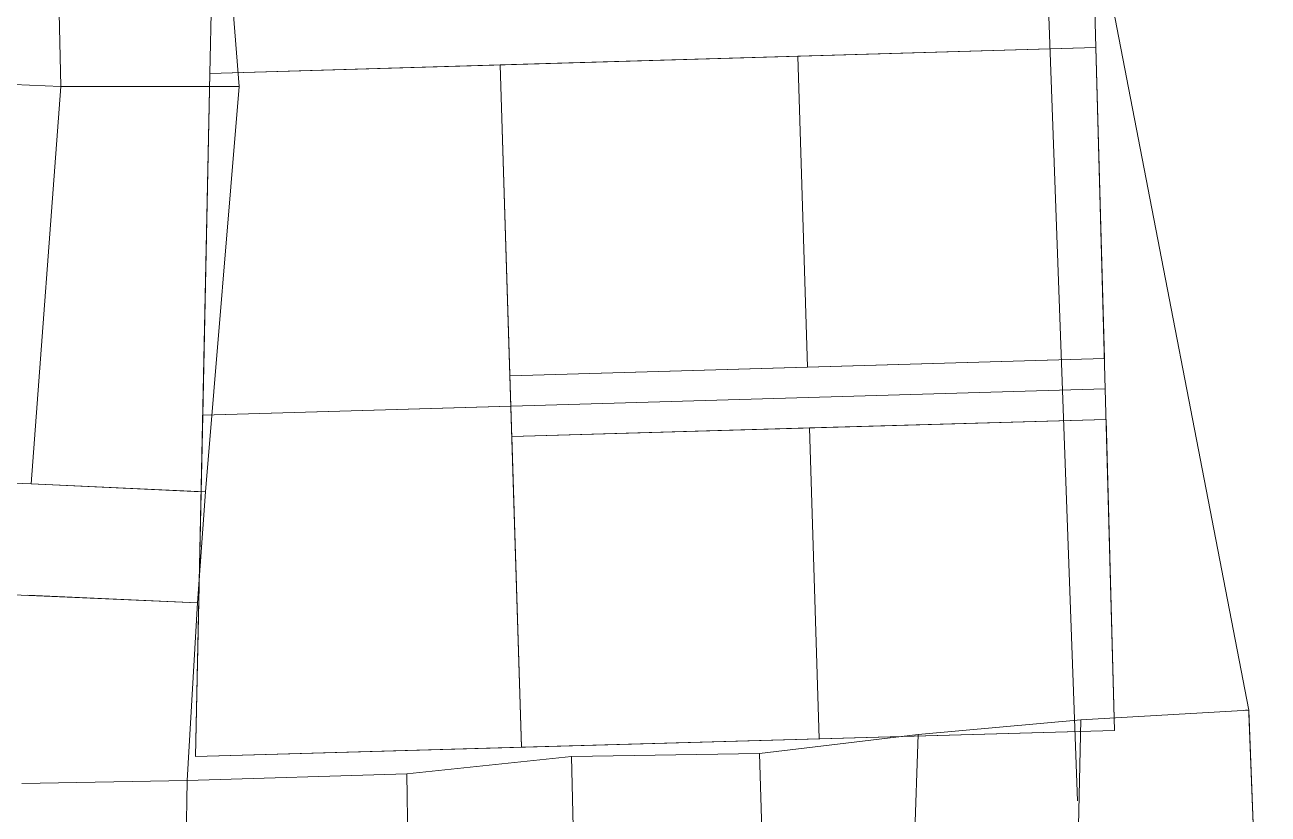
# Model space of a CAD drawing. Header units: millimetres. Extents: x 1956 to 626126, y 2654 to 1331070.
# Drawn here: x 625171.1 to 625238.4, y 1329821.3 to 1329864.1 of the extents above; entities that cross this region are included whole.
import ezdxf

# ---------------------------------------------------------------- set-up
doc = ezdxf.new("R2010")
doc.units = ezdxf.units.MM

msp = doc.modelspace()

# ---------------------------------------------------------------- linework, layer by layer
at = {"color": 1, "lineweight": 0}
for p, q in [((625182.705, 1329860.731), (625180.803, 1329884.651)), ((625173.047, 1329860.746), (625172.626, 1329879.843)), ((625229.17, 1329869.496), (625237.38, 1329826.966)), ((625228.923, 1329869.051), (625229.1, 1329862.854)), ((625228.1, 1329822.059), (625226.405, 1329868.555)), ((625228.1, 1329822.059), (625226.405, 1329868.555)), ((625181.121, 1329861.441), (625181.244, 1329867.24)), ((625181.121, 1329861.441), (625229.1, 1329862.854)), ((625229.1, 1329862.854), (625181.121, 1329861.441)), ((625181.121, 1329861.441), (625229.1, 1329862.854)), ((625229.1, 1329862.854), (625212.957, 1329862.378)), ((625212.957, 1329862.378), (625229.1, 1329862.854)), ((625212.957, 1329862.378), (625229.1, 1329862.854)), ((625229.1, 1329862.854), (625230.113, 1329825.868)), ((625229.1, 1329862.854), (625229.561, 1329846.01)), ((625229.1, 1329862.854), (625230.113, 1329825.868)), ((625229.1, 1329862.854), (625229.561, 1329846.01)), ((625196.844, 1329861.904), (625212.957, 1329862.378)), ((625196.844, 1329861.904), (625212.957, 1329862.378)), ((625213.481, 1329845.544), (625212.957, 1329862.378)), ((625212.957, 1329862.378), (625213.481, 1329845.544)), ((625212.957, 1329862.378), (625213.481, 1329845.544)), ((625213.481, 1329845.544), (625212.957, 1329862.378)), ((625180.333, 1329824.45), (625181.121, 1329861.441)), ((625180.333, 1329824.45), (625181.121, 1329861.441)), ((625180.727, 1329842.946), (625181.121, 1329861.441)), ((625181.121, 1329861.441), (625196.844, 1329861.904)), ((625196.844, 1329861.904), (625197.367, 1329845.069)), ((625197.367, 1329845.077), (625196.844, 1329861.904)), ((625196.844, 1329861.904), (625197.419, 1329843.429)), ((625197.367, 1329845.077), (625196.844, 1329861.904)), ((625173.047, 1329860.746), (625162.65, 1329861.19)), ((625173.047, 1329860.746), (625171.443, 1329839.217)), ((625173.047, 1329860.746), (625182.705, 1329860.731)), ((625182.705, 1329860.731), (625180.874, 1329838.781)), ((625229.561, 1329846.01), (625197.367, 1329845.077)), ((625229.561, 1329846.01), (625213.481, 1329845.544)), ((625229.561, 1329846.01), (625213.481, 1329845.544)), ((625213.481, 1329845.544), (625197.367, 1329845.077)), ((625213.481, 1329845.544), (625197.367, 1329845.077)), ((625180.727, 1329842.946), (625229.606, 1329844.361)), ((625197.419, 1329843.429), (625180.727, 1329842.946)), ((625180.727, 1329842.946), (625197.419, 1329843.429)), ((625197.419, 1329843.429), (625197.993, 1329824.953)), ((625180.333, 1329824.45), (625180.727, 1329842.946)), ((625197.47, 1329841.781), (625229.652, 1329842.71)), ((625213.583, 1329842.246), (625229.652, 1329842.71)), ((625229.652, 1329842.71), (625230.113, 1329825.868)), ((625197.47, 1329841.781), (625213.583, 1329842.246)), ((625197.993, 1329824.953), (625197.47, 1329841.781)), ((625214.107, 1329825.413), (625213.583, 1329842.246)), ((625213.583, 1329842.246), (625214.107, 1329825.412)), ((625171.443, 1329839.217), (625161.601, 1329839.67)), ((625180.874, 1329838.781), (625171.443, 1329839.217)), ((625180.453, 1329832.767), (625180.874, 1329838.781)), ((625161.708, 1329833.607), (625180.453, 1329832.767)), ((625179.893, 1329823.15), (625180.453, 1329832.767)), ((625237.38, 1329826.966), (625228.288, 1329826.441)), ((625237.38, 1329826.966), (625238.432, 1329799.933)), ((625219.48, 1329825.651), (625228.288, 1329826.441)), ((625227.711, 1329801.465), (625228.288, 1329826.441)), ((625230.113, 1329825.868), (625180.333, 1329824.45)), ((625230.113, 1329825.868), (625180.333, 1329824.45)), ((625210.875, 1329824.613), (625219.48, 1329825.651)), ((625230.113, 1329825.868), (625214.107, 1329825.413)), ((625218.663, 1329802.759), (625219.48, 1329825.651)), ((625197.993, 1329824.953), (625180.333, 1329824.45)), ((625214.107, 1329825.412), (625197.993, 1329824.953)), ((625191.789, 1329823.51), (625200.709, 1329824.445)), ((625210.875, 1329824.613), (625200.709, 1329824.445)), ((625201.157, 1329805.262), (625200.709, 1329824.445)), ((625211.564, 1329803.774), (625210.875, 1329824.613)), ((625179.893, 1329823.15), (625170.931, 1329822.99)), ((625179.893, 1329823.15), (625179.608, 1329806.917)), ((625191.789, 1329823.51), (625179.893, 1329823.15)), ((625191.789, 1329823.51), (625192, 1329806.571))]:
    msp.add_line(p, q, dxfattribs=at)
at = {"color": 1, "lineweight": 0, "ltscale": 0.5}
for p, q in [((625212.957, 1329862.378), (625229.1, 1329862.854)), ((625229.1, 1329862.854), (625229.561, 1329846.01)), ((625196.844, 1329861.904), (625212.957, 1329862.378)), ((625213.481, 1329845.544), (625212.957, 1329862.378)), ((625212.957, 1329862.378), (625213.481, 1329845.544)), ((625197.367, 1329845.077), (625196.844, 1329861.904)), ((625229.561, 1329846.01), (625213.481, 1329845.544)), ((625213.481, 1329845.544), (625197.367, 1329845.077)), ((625197.368, 1329845.069), (625197.993, 1329824.953)), ((625180.727, 1329842.946), (625197.419, 1329843.429)), ((625197.419, 1329843.429), (625197.993, 1329824.953)), ((625180.333, 1329824.45), (625180.727, 1329842.946)), ((625213.583, 1329842.246), (625229.652, 1329842.71)), ((625229.652, 1329842.71), (625230.113, 1329825.868)), ((625197.47, 1329841.781), (625213.583, 1329842.246)), ((625197.993, 1329824.953), (625197.47, 1329841.781)), ((625213.583, 1329842.246), (625214.107, 1329825.412)), ((625214.107, 1329825.412), (625213.583, 1329842.246)), ((625180.639, 1329838.792), (625171.443, 1329839.217)), ((625180.453, 1329832.767), (625171.257, 1329833.192)), ((625237.318, 1329826.964), (625237.2, 1329826.959)), ((625237.387, 1329826.786), (625238.052, 1329809.692)), ((625230.113, 1329825.868), (625214.107, 1329825.412)), ((625197.993, 1329824.953), (625180.333, 1329824.45)), ((625214.107, 1329825.412), (625197.993, 1329824.953))]:
    msp.add_line(p, q, dxfattribs=at)
msp.add_solid([(625237.417, 1329826.787), (625237.357, 1329826.785), (625237.38, 1329826.966)], dxfattribs=at)

doc.saveas('drawing.dxf')
